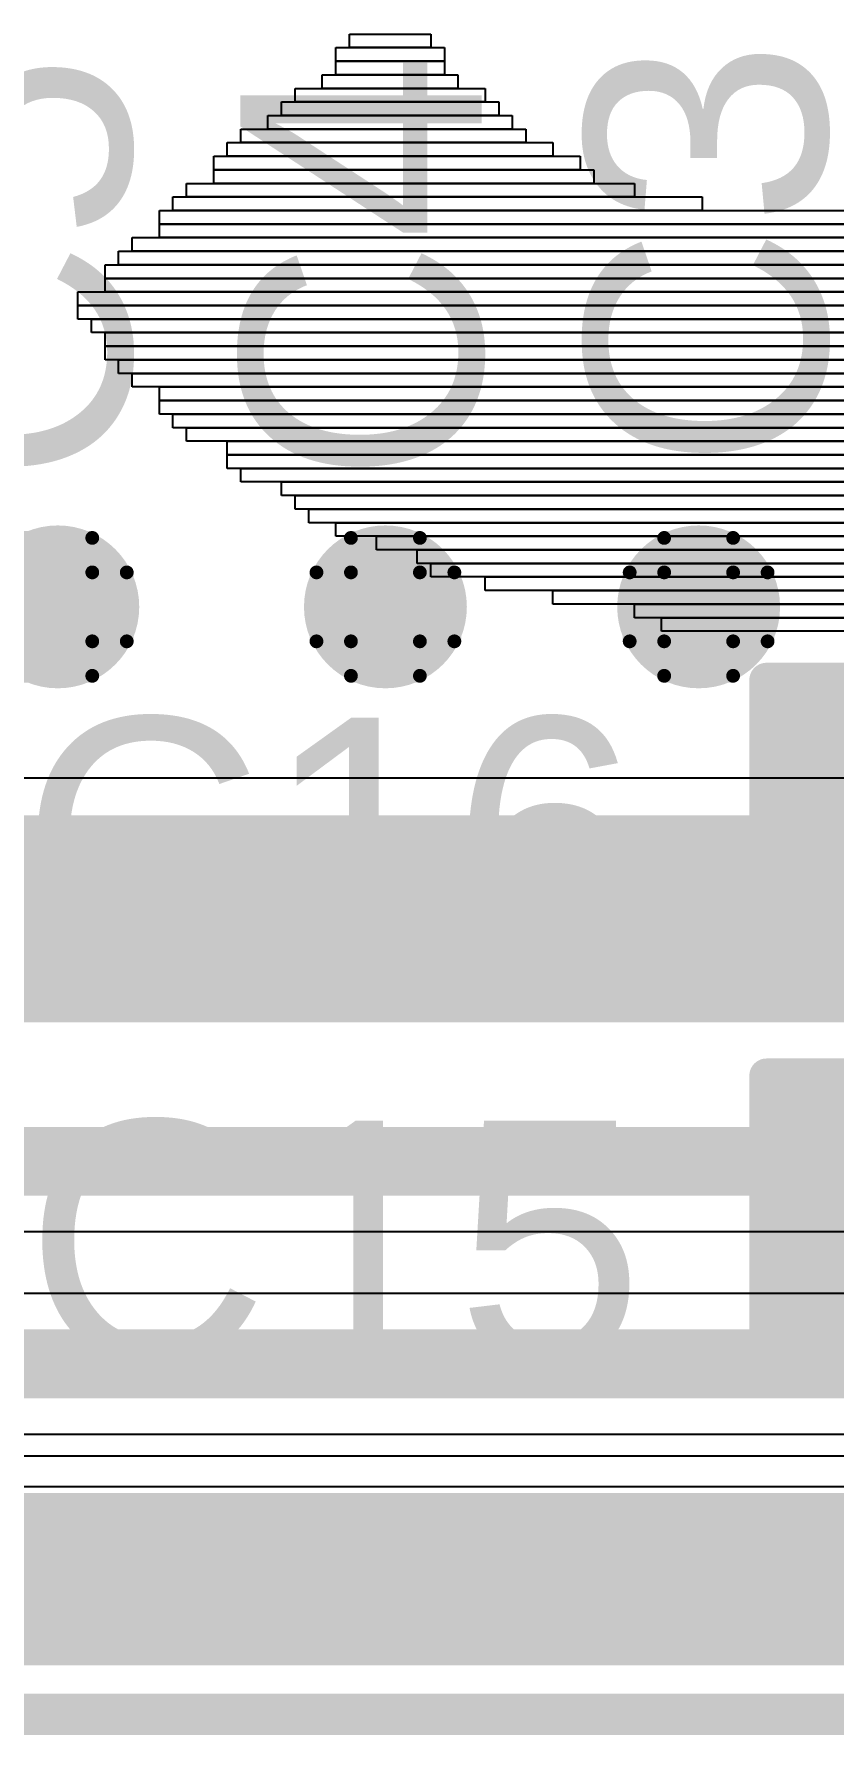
# Model space of a CAD drawing. Header units: inches. Extents: x -25 to 271, y -41 to 15.
# Drawn here: x 36.31 to 39.26, y -38.06 to -31.8 of the extents above; entities that cross this region are included whole.
import ezdxf

# ---------------------------------------------------------------- set-up
doc = ezdxf.new("R2010")
doc.units = ezdxf.units.IN
for name, color, linetype in [('Board_outline', 216, 'Continuous'), ('Bottom Layer', 5, 'Continuous'), ('Bottom Overlay', 54, 'Continuous'), ('Drill Drawing', 1, 'Continuous'), ('Top Layer', 1, 'Continuous'), ('Top Overlay', 2, 'Continuous'), ('Top Paste', 8, 'Continuous'), ('Top Solder', 216, 'Continuous'), ('Via Holes', 16, 'Continuous')]:
    doc.layers.add(name, color=color, linetype=linetype)
doc.styles.add('Arial', font='', dxfattribs={"height": 0.2})
doc.styles.get('Arial').set_extended_font_data('Arial')

# ---------------------------------------------------------------- blocks, each defined once
blk = doc.blocks.new('CAP_0603_35')
at = {"layer": 'Top Layer'}
for points in [[(-0.381, 0.4445), (-0.381, -0.4445), (-1.143, -0.4445), (-1.143, 0.4445)], [(1.143, 0.4445), (1.143, -0.4445), (0.381, -0.4445), (0.381, 0.4445)]]:
    blk.add_hatch(color=1, dxfattribs=at).paths.add_polyline_path(points)
at = {"layer": 'Top Paste'}
for points in [[(-0.381, 0.4445), (-0.381, -0.4445), (-1.143, -0.4445), (-1.143, 0.4445)], [(1.143, 0.4445), (1.143, -0.4445), (0.381, -0.4445), (0.381, 0.4445)]]:
    blk.add_hatch(color=8, dxfattribs=at).paths.add_polyline_path(points)
at = {"layer": 'Top Solder'}
for points in [[(-0.321, 0.5045), (-0.321, -0.5045), (-1.203, -0.5045), (-1.203, 0.5045)], [(1.203, 0.5045), (1.203, -0.5045), (0.321, -0.5045), (0.321, 0.5045)]]:
    blk.add_hatch(color=216, dxfattribs=at).paths.add_polyline_path(points)
at = {"layer": 'Top Overlay'}
for points in [[(-1.2446, 0.5334, 0.127, 0.127, 0), (-0.4572, 0.5334, 0.127, 0.127, 0)], [(-1.2446, -0.5334, 0.127, 0.127, 0), (-1.2446, 0.5334, 0.127, 0.127, 0)], [(0.4572, 0.5334, 0.127, 0.127, 0), (1.2446, 0.5334, 0.127, 0.127, 0)], [(1.2446, -0.5334, 0.127, 0.127, 0), (1.2446, 0.5334, 0.127, 0.127, 0)], [(-1.2446, -0.5334, 0.127, 0.127, 0), (-0.4572, -0.5334, 0.127, 0.127, 0)], [(0.4572, -0.5334, 0.127, 0.127, 0), (1.2446, -0.5334, 0.127, 0.127, 0)]]:
    blk.add_lwpolyline(points, format="xyseb", dxfattribs=at)
for points in [[(-1.2764, 0.5334, 0.0635, 0.0635, 1), (-1.2128, 0.5334, 0.0635, 0.0635, 1)], [(-1.2764, 0.5334, 0.0635, 0.0635, 1), (-1.2128, 0.5334, 0.0635, 0.0635, 1)], [(-0.4889, 0.5334, 0.0635, 0.0635, 1), (-0.4254, 0.5334, 0.0635, 0.0635, 1)], [(0.4254, 0.5334, 0.0635, 0.0635, 1), (0.4889, 0.5334, 0.0635, 0.0635, 1)], [(1.2128, 0.5334, 0.0635, 0.0635, 1), (1.2764, 0.5334, 0.0635, 0.0635, 1)], [(1.2128, 0.5334, 0.0635, 0.0635, 1), (1.2764, 0.5334, 0.0635, 0.0635, 1)], [(-1.2764, -0.5334, 0.0635, 0.0635, 1), (-1.2128, -0.5334, 0.0635, 0.0635, 1)], [(-1.2764, -0.5334, 0.0635, 0.0635, 1), (-1.2128, -0.5334, 0.0635, 0.0635, 1)], [(-0.4889, -0.5334, 0.0635, 0.0635, 1), (-0.4254, -0.5334, 0.0635, 0.0635, 1)], [(0.4254, -0.5334, 0.0635, 0.0635, 1), (0.4889, -0.5334, 0.0635, 0.0635, 1)], [(1.2128, -0.5334, 0.0635, 0.0635, 1), (1.2764, -0.5334, 0.0635, 0.0635, 1)], [(1.2128, -0.5334, 0.0635, 0.0635, 1), (1.2764, -0.5334, 0.0635, 0.0635, 1)]]:
    blk.add_lwpolyline(points, format="xyseb", close=True, dxfattribs=at)
blk = doc.blocks.new('CAP_0603_36')
at = {"layer": 'Top Layer'}
for points in [[(-0.381, 0.4445), (-0.381, -0.4445), (-1.143, -0.4445), (-1.143, 0.4445)], [(1.143, 0.4445), (1.143, -0.4445), (0.381, -0.4445), (0.381, 0.4445)]]:
    blk.add_hatch(color=1, dxfattribs=at).paths.add_polyline_path(points)
at = {"layer": 'Top Paste'}
for points in [[(-0.381, 0.4445), (-0.381, -0.4445), (-1.143, -0.4445), (-1.143, 0.4445)], [(1.143, 0.4445), (1.143, -0.4445), (0.381, -0.4445), (0.381, 0.4445)]]:
    blk.add_hatch(color=8, dxfattribs=at).paths.add_polyline_path(points)
at = {"layer": 'Top Solder'}
for points in [[(-0.321, 0.5045), (-0.321, -0.5045), (-1.203, -0.5045), (-1.203, 0.5045)], [(1.203, 0.5045), (1.203, -0.5045), (0.321, -0.5045), (0.321, 0.5045)]]:
    blk.add_hatch(color=216, dxfattribs=at).paths.add_polyline_path(points)
at = {"layer": 'Top Overlay'}
for points in [[(-1.2446, 0.5334, 0.127, 0.127, 0), (-0.4572, 0.5334, 0.127, 0.127, 0)], [(-1.2446, -0.5334, 0.127, 0.127, 0), (-1.2446, 0.5334, 0.127, 0.127, 0)], [(0.4572, 0.5334, 0.127, 0.127, 0), (1.2446, 0.5334, 0.127, 0.127, 0)], [(1.2446, -0.5334, 0.127, 0.127, 0), (1.2446, 0.5334, 0.127, 0.127, 0)], [(-1.2446, -0.5334, 0.127, 0.127, 0), (-0.4572, -0.5334, 0.127, 0.127, 0)], [(0.4572, -0.5334, 0.127, 0.127, 0), (1.2446, -0.5334, 0.127, 0.127, 0)]]:
    blk.add_lwpolyline(points, format="xyseb", dxfattribs=at)
for points in [[(-1.2764, 0.5334, 0.0635, 0.0635, 1), (-1.2128, 0.5334, 0.0635, 0.0635, 1)], [(-1.2764, 0.5334, 0.0635, 0.0635, 1), (-1.2128, 0.5334, 0.0635, 0.0635, 1)], [(-0.4889, 0.5334, 0.0635, 0.0635, 1), (-0.4254, 0.5334, 0.0635, 0.0635, 1)], [(0.4254, 0.5334, 0.0635, 0.0635, 1), (0.4889, 0.5334, 0.0635, 0.0635, 1)], [(1.2128, 0.5334, 0.0635, 0.0635, 1), (1.2764, 0.5334, 0.0635, 0.0635, 1)], [(1.2128, 0.5334, 0.0635, 0.0635, 1), (1.2764, 0.5334, 0.0635, 0.0635, 1)], [(-1.2764, -0.5334, 0.0635, 0.0635, 1), (-1.2128, -0.5334, 0.0635, 0.0635, 1)], [(-1.2764, -0.5334, 0.0635, 0.0635, 1), (-1.2128, -0.5334, 0.0635, 0.0635, 1)], [(-0.4889, -0.5334, 0.0635, 0.0635, 1), (-0.4254, -0.5334, 0.0635, 0.0635, 1)], [(0.4254, -0.5334, 0.0635, 0.0635, 1), (0.4889, -0.5334, 0.0635, 0.0635, 1)], [(1.2128, -0.5334, 0.0635, 0.0635, 1), (1.2764, -0.5334, 0.0635, 0.0635, 1)], [(1.2128, -0.5334, 0.0635, 0.0635, 1), (1.2764, -0.5334, 0.0635, 0.0635, 1)]]:
    blk.add_lwpolyline(points, format="xyseb", close=True, dxfattribs=at)

msp = doc.modelspace()

# ---------------------------------------------------------------- hatches: boundary and pattern name
at = {"layer": 'Bottom Layer'}
h = msp.add_hatch(color=5, dxfattribs=at)
edge = h.paths.add_edge_path()
edge.add_arc((36.3982, -33.909), 0.3, 0, 360)
h = msp.add_hatch(color=5, dxfattribs=at)
edge = h.paths.add_edge_path()
edge.add_arc((37.6051, -33.909), 0.3, 0, 360)
h = msp.add_hatch(color=5, dxfattribs=at)
edge = h.paths.add_edge_path()
edge.add_arc((38.759, -33.909), 0.3, 0, 360)
at = {"layer": 'Top Layer'}
h = msp.add_hatch(color=1, dxfattribs=at)
edge = h.paths.add_edge_path()
edge.add_arc((36.3982, -33.909), 0.3, 0, 360)
h = msp.add_hatch(color=1, dxfattribs=at)
edge = h.paths.add_edge_path()
edge.add_arc((37.6051, -33.909), 0.3, 0, 360)
h = msp.add_hatch(color=1, dxfattribs=at)
edge = h.paths.add_edge_path()
edge.add_arc((38.759, -33.909), 0.3, 0, 360)
at = {"layer": 'Via Holes'}
h = msp.add_hatch(color=7, dxfattribs=at)
edge = h.paths.add_edge_path()
edge.add_arc((36.3982, -33.909), 0.15, 0, 360)
h = msp.add_hatch(color=7, dxfattribs=at)
edge = h.paths.add_edge_path()
edge.add_arc((37.6051, -33.909), 0.15, 0, 360)
h = msp.add_hatch(color=7, dxfattribs=at)
edge = h.paths.add_edge_path()
edge.add_arc((38.759, -33.909), 0.15, 0, 360)

# ---------------------------------------------------------------- linework, layer by layer
at = {"layer": 'Board_outline'}
msp.add_lwpolyline([(-16.5189, -37.9885, 0.1524, 0.1524, 0), (73.4812, -37.9885, 0.1524, 0.1524, 0)], format="xyseb", dxfattribs=at)
at = {"layer": 'Bottom Layer'}
for p, q in [((40.307, -34.5403), (35.4806, -34.5403)), ((18.7173, -36.2105), (45.7124, -36.2105)), ((47.3962, -36.4385), (18.6444, -36.4385)), ((21.5984, -36.9565), (42.1181, -36.9565)), ((42.1176, -37.1504), (21.599, -37.1504))]:
    msp.add_line(p, q, dxfattribs=at)
for points in [[(11.881, -35.0582, 0.762, 0.762, 0), (40.9514, -35.0582, 0.762, 0.762, 0)], [(18.3725, -35.9515, 0.254, 0.254, 0), (45.7124, -35.9515, 0.254, 0.254, 0)], [(12.1223, -36.6975, 0.254, 0.254, 0), (47.5035, -36.6975, 0.254, 0.254, 0)], [(21.2223, -37.4094, 0.254, 0.254, 0), (42.4942, -37.4094, 0.254, 0.254, 0)]]:
    msp.add_lwpolyline(points, format="xyseb", dxfattribs=at)
at = {"layer": 'Bottom Overlay'}
for p, q in [((37.4725, -31.8488), (37.4725, -31.7988)), ((37.4725, -31.7988), (37.7725, -31.7988)), ((37.7725, -31.7988), (37.7725, -31.8488)), ((37.4225, -31.8988), (37.4225, -31.8488)), ((37.4225, -31.8488), (37.8225, -31.8488)), ((37.7725, -31.8488), (37.4725, -31.8488)), ((37.8225, -31.8488), (37.8225, -31.8988)), ((37.3724, -31.9989), (37.3724, -31.9489)), ((37.3724, -31.9489), (37.8723, -31.9489)), ((37.4225, -31.9489), (37.4225, -31.8988)), ((37.4225, -31.8988), (37.8225, -31.8988)), ((37.8225, -31.8988), (37.4225, -31.8988)), ((37.8225, -31.9489), (37.4225, -31.9489)), ((37.8225, -31.8988), (37.8225, -31.9489)), ((37.8723, -31.9489), (37.8723, -31.9989)), ((37.2723, -32.049), (37.2723, -31.9989)), ((37.2723, -31.9989), (37.9724, -31.9989)), ((37.8723, -31.9989), (37.3724, -31.9989)), ((37.9724, -31.9989), (37.9724, -32.049)), ((37.2223, -32.099), (37.2223, -32.049)), ((37.2223, -32.049), (38.0224, -32.049)), ((37.9724, -32.049), (37.2723, -32.049)), ((38.0224, -32.049), (38.0224, -32.099)), ((37.1723, -32.1488), (37.1723, -32.099)), ((37.1723, -32.099), (38.0724, -32.099)), ((38.0224, -32.099), (37.2223, -32.099)), ((38.0724, -32.099), (38.0724, -32.1488)), ((37.0224, -32.2489), (37.0224, -32.1988)), ((37.0224, -32.1988), (38.2223, -32.1988)), ((37.0724, -32.1988), (37.0724, -32.1488)), ((37.0724, -32.1488), (38.1225, -32.1488)), ((38.1225, -32.1988), (37.0724, -32.1988)), ((38.0724, -32.1488), (37.1723, -32.1488)), ((38.1225, -32.1488), (38.1225, -32.1988)), ((38.2223, -32.1988), (38.2223, -32.2489)), ((36.9724, -32.2989), (36.9724, -32.2489)), ((36.9724, -32.2489), (38.3224, -32.2489)), ((38.2223, -32.2489), (37.0224, -32.2489)), ((38.3224, -32.2489), (38.3224, -32.2989)), ((36.9724, -32.3489), (36.9724, -32.2989)), ((36.9724, -32.2989), (38.3724, -32.2989)), ((38.3224, -32.2989), (36.9724, -32.2989)), ((38.3724, -32.2989), (38.3724, -32.3489)), ((36.8723, -32.399), (36.8723, -32.3489)), ((36.8723, -32.3489), (38.5223, -32.3489)), ((38.3724, -32.3489), (36.9724, -32.3489)), ((38.5223, -32.3489), (38.5223, -32.399)), ((36.7725, -32.4988), (36.7725, -32.4488)), ((36.7725, -32.4488), (42.0224, -32.4488)), ((36.8225, -32.4488), (36.8225, -32.399)), ((36.8225, -32.399), (38.7725, -32.399)), ((38.7725, -32.4488), (36.8225, -32.4488)), ((38.5223, -32.399), (36.8723, -32.399)), ((38.7725, -32.399), (38.7725, -32.4488)), ((36.7725, -32.5488), (36.7725, -32.4988)), ((36.7725, -32.4988), (41.9724, -32.4988)), ((42.0224, -32.4988), (36.7725, -32.4988)), ((36.6724, -32.5989), (36.6724, -32.5488)), ((36.6724, -32.5488), (41.9724, -32.5488)), ((41.9724, -32.5488), (36.7725, -32.5488)), ((36.6224, -32.6489), (36.6224, -32.5989)), ((36.6224, -32.5989), (41.8723, -32.5989)), ((41.9724, -32.5989), (36.6724, -32.5989)), ((36.5723, -32.6989), (36.5723, -32.6489)), ((36.5723, -32.6489), (41.8723, -32.6489)), ((41.8723, -32.6989), (36.5723, -32.6989)), ((36.5723, -32.749), (36.5723, -32.6989)), ((36.5723, -32.6989), (41.8225, -32.6989)), ((41.8723, -32.6489), (36.6224, -32.6489)), ((36.4725, -32.7988), (36.4725, -32.749)), ((36.4725, -32.749), (41.8225, -32.749)), ((41.8225, -32.749), (36.5723, -32.749)), ((41.8225, -32.7988), (36.4725, -32.7988)), ((36.4725, -32.8488), (36.4725, -32.7988)), ((36.4725, -32.7988), (41.7725, -32.7988)), ((41.7725, -32.8488), (36.4725, -32.8488)), ((36.5223, -32.8988), (36.5223, -32.8488)), ((36.5223, -32.8488), (41.6724, -32.8488)), ((41.6724, -32.8988), (36.5223, -32.8988)), ((36.5723, -32.9489), (36.5723, -32.8988)), ((36.5723, -32.8988), (41.6724, -32.8988)), ((41.6724, -32.9489), (36.5723, -32.9489)), ((36.5723, -32.9989), (36.5723, -32.9489)), ((36.5723, -32.9489), (41.6724, -32.9489)), ((41.6724, -32.9989), (36.5723, -32.9989)), ((36.6224, -33.049), (36.6224, -32.9989)), ((36.6224, -32.9989), (41.6223, -32.9989)), ((41.6223, -33.049), (36.6224, -33.049)), ((36.6724, -33.099), (36.6724, -33.049)), ((36.6724, -33.049), (41.5223, -33.049)), ((41.5223, -33.099), (36.6724, -33.099)), ((36.7725, -33.1488), (36.7725, -33.099)), ((36.7725, -33.099), (41.4224, -33.099)), ((41.4224, -33.1488), (36.7725, -33.1488)), ((36.7725, -33.1988), (36.7725, -33.1488)), ((36.7725, -33.1488), (41.4224, -33.1488)), ((41.4224, -33.1988), (36.7725, -33.1988)), ((36.8225, -33.2489), (36.8225, -33.1988)), ((36.8225, -33.1988), (41.3724, -33.1988)), ((41.3724, -33.2489), (36.8225, -33.2489)), ((36.8723, -33.2989), (36.8723, -33.2489)), ((36.8723, -33.2489), (41.2723, -33.2489)), ((41.2723, -33.2989), (36.8723, -33.2989)), ((37.0224, -33.3489), (37.0224, -33.2989)), ((37.0224, -33.2989), (41.2223, -33.2989)), ((41.2223, -33.3489), (37.0224, -33.3489)), ((37.0224, -33.399), (37.0224, -33.3489)), ((37.0224, -33.3489), (41.2223, -33.3489)), ((41.2223, -33.399), (37.0224, -33.399)), ((37.0724, -33.4488), (37.0724, -33.399)), ((37.0724, -33.399), (41.0724, -33.399)), ((41.0724, -33.4488), (37.0724, -33.4488)), ((37.2223, -33.4988), (37.2223, -33.4488)), ((37.2223, -33.4488), (41.0224, -33.4488)), ((41.0224, -33.4988), (37.2223, -33.4988)), ((37.2723, -33.5488), (37.2723, -33.4988)), ((37.2723, -33.4988), (40.9223, -33.4988)), ((40.9223, -33.5488), (37.2723, -33.5488)), ((37.3224, -33.5989), (37.3224, -33.5488)), ((37.3224, -33.5488), (40.8723, -33.5488)), ((40.8723, -33.5989), (37.3224, -33.5989)), ((37.4225, -33.6489), (37.4225, -33.5989)), ((37.4225, -33.5989), (40.7725, -33.5989)), ((40.7725, -33.6489), (37.4225, -33.6489)), ((37.5723, -33.6989), (37.5723, -33.6489)), ((37.5723, -33.6489), (40.6223, -33.6489)), ((40.6223, -33.6989), (37.5723, -33.6989)), ((37.7224, -33.749), (37.7224, -33.6989)), ((37.7224, -33.6989), (40.5223, -33.6989)), ((40.5223, -33.749), (37.7224, -33.749)), ((37.7725, -33.7988), (37.7725, -33.749)), ((37.7725, -33.749), (40.4224, -33.749)), ((40.4224, -33.7988), (37.7725, -33.7988)), ((37.9724, -33.8488), (37.9724, -33.7988)), ((37.9724, -33.7988), (40.2723, -33.7988)), ((40.2723, -33.8488), (37.9724, -33.8488)), ((38.2223, -33.8988), (38.2223, -33.8488)), ((38.2223, -33.8488), (40.0224, -33.8488)), ((40.0224, -33.8988), (38.2223, -33.8988)), ((38.5223, -33.9489), (38.5223, -33.8988)), ((38.5223, -33.8988), (39.7224, -33.8988)), ((39.7224, -33.9489), (38.5223, -33.9489)), ((38.6224, -33.9989), (38.6224, -33.9489)), ((38.6224, -33.9489), (39.5723, -33.9489)), ((39.5723, -33.9989), (38.6224, -33.9989))]:
    msp.add_line(p, q, dxfattribs=at)
at = {"layer": 'Drill Drawing'}
for points in [[(36.2712, -33.655, 0.0508, 0.0508, 0), (36.5252, -33.655, 0.0508, 0.0508, 0)], [(36.5252, -33.782, 0.0508, 0.0508, 0), (36.5252, -33.655, 0.0508, 0.0508, 0)], [(37.4781, -33.782, 0.0508, 0.0508, 0), (37.4781, -33.655, 0.0508, 0.0508, 0)], [(37.4781, -33.655, 0.0508, 0.0508, 0), (37.7321, -33.655, 0.0508, 0.0508, 0)], [(37.7321, -33.782, 0.0508, 0.0508, 0), (37.7321, -33.655, 0.0508, 0.0508, 0)], [(38.632, -33.782, 0.0508, 0.0508, 0), (38.632, -33.655, 0.0508, 0.0508, 0)], [(38.632, -33.655, 0.0508, 0.0508, 0), (38.886, -33.655, 0.0508, 0.0508, 0)], [(38.886, -33.782, 0.0508, 0.0508, 0), (38.886, -33.655, 0.0508, 0.0508, 0)], [(36.5252, -33.782, 0.0508, 0.0508, 0), (36.6522, -33.782, 0.0508, 0.0508, 0)], [(36.6522, -34.036, 0.0508, 0.0508, 0), (36.6522, -33.782, 0.0508, 0.0508, 0)], [(37.3511, -34.036, 0.0508, 0.0508, 0), (37.3511, -33.782, 0.0508, 0.0508, 0)], [(37.3511, -33.782, 0.0508, 0.0508, 0), (37.4781, -33.782, 0.0508, 0.0508, 0)], [(37.7321, -33.782, 0.0508, 0.0508, 0), (37.8591, -33.782, 0.0508, 0.0508, 0)], [(37.8591, -34.036, 0.0508, 0.0508, 0), (37.8591, -33.782, 0.0508, 0.0508, 0)], [(38.505, -34.036, 0.0508, 0.0508, 0), (38.505, -33.782, 0.0508, 0.0508, 0)], [(38.505, -33.782, 0.0508, 0.0508, 0), (38.632, -33.782, 0.0508, 0.0508, 0)], [(38.886, -33.782, 0.0508, 0.0508, 0), (39.013, -33.782, 0.0508, 0.0508, 0)], [(39.013, -34.036, 0.0508, 0.0508, 0), (39.013, -33.782, 0.0508, 0.0508, 0)], [(36.5252, -34.036, 0.0508, 0.0508, 0), (36.6522, -34.036, 0.0508, 0.0508, 0)], [(36.5252, -34.163, 0.0508, 0.0508, 0), (36.5252, -34.036, 0.0508, 0.0508, 0)], [(37.3511, -34.036, 0.0508, 0.0508, 0), (37.4781, -34.036, 0.0508, 0.0508, 0)], [(37.4781, -34.163, 0.0508, 0.0508, 0), (37.4781, -34.036, 0.0508, 0.0508, 0)], [(37.7321, -34.036, 0.0508, 0.0508, 0), (37.8591, -34.036, 0.0508, 0.0508, 0)], [(37.7321, -34.163, 0.0508, 0.0508, 0), (37.7321, -34.036, 0.0508, 0.0508, 0)], [(38.505, -34.036, 0.0508, 0.0508, 0), (38.632, -34.036, 0.0508, 0.0508, 0)], [(38.632, -34.163, 0.0508, 0.0508, 0), (38.632, -34.036, 0.0508, 0.0508, 0)], [(38.886, -34.036, 0.0508, 0.0508, 0), (39.013, -34.036, 0.0508, 0.0508, 0)], [(38.886, -34.163, 0.0508, 0.0508, 0), (38.886, -34.036, 0.0508, 0.0508, 0)], [(36.2712, -34.163, 0.0508, 0.0508, 0), (36.5252, -34.163, 0.0508, 0.0508, 0)], [(37.4781, -34.163, 0.0508, 0.0508, 0), (37.7321, -34.163, 0.0508, 0.0508, 0)], [(38.632, -34.163, 0.0508, 0.0508, 0), (38.886, -34.163, 0.0508, 0.0508, 0)]]:
    msp.add_lwpolyline(points, format="xyseb", dxfattribs=at)
for points in [[(36.5125, -33.655, 0.0254, 0.0254, 1), (36.5379, -33.655, 0.0254, 0.0254, 1)], [(36.5125, -33.655, 0.0254, 0.0254, 1), (36.5379, -33.655, 0.0254, 0.0254, 1)], [(37.4654, -33.655, 0.0254, 0.0254, 1), (37.4908, -33.655, 0.0254, 0.0254, 1)], [(37.4654, -33.655, 0.0254, 0.0254, 1), (37.4908, -33.655, 0.0254, 0.0254, 1)], [(37.7194, -33.655, 0.0254, 0.0254, 1), (37.7448, -33.655, 0.0254, 0.0254, 1)], [(37.7194, -33.655, 0.0254, 0.0254, 1), (37.7448, -33.655, 0.0254, 0.0254, 1)], [(38.6193, -33.655, 0.0254, 0.0254, 1), (38.6447, -33.655, 0.0254, 0.0254, 1)], [(38.6193, -33.655, 0.0254, 0.0254, 1), (38.6447, -33.655, 0.0254, 0.0254, 1)], [(38.8733, -33.655, 0.0254, 0.0254, 1), (38.8987, -33.655, 0.0254, 0.0254, 1)], [(38.8733, -33.655, 0.0254, 0.0254, 1), (38.8987, -33.655, 0.0254, 0.0254, 1)], [(36.5125, -33.782, 0.0254, 0.0254, 1), (36.5379, -33.782, 0.0254, 0.0254, 1)], [(36.5125, -33.782, 0.0254, 0.0254, 1), (36.5379, -33.782, 0.0254, 0.0254, 1)], [(36.6395, -33.782, 0.0254, 0.0254, 1), (36.6649, -33.782, 0.0254, 0.0254, 1)], [(36.6395, -33.782, 0.0254, 0.0254, 1), (36.6649, -33.782, 0.0254, 0.0254, 1)], [(37.3384, -33.782, 0.0254, 0.0254, 1), (37.3638, -33.782, 0.0254, 0.0254, 1)], [(37.3384, -33.782, 0.0254, 0.0254, 1), (37.3638, -33.782, 0.0254, 0.0254, 1)], [(37.4654, -33.782, 0.0254, 0.0254, 1), (37.4908, -33.782, 0.0254, 0.0254, 1)], [(37.4654, -33.782, 0.0254, 0.0254, 1), (37.4908, -33.782, 0.0254, 0.0254, 1)], [(37.7194, -33.782, 0.0254, 0.0254, 1), (37.7448, -33.782, 0.0254, 0.0254, 1)], [(37.7194, -33.782, 0.0254, 0.0254, 1), (37.7448, -33.782, 0.0254, 0.0254, 1)], [(37.8464, -33.782, 0.0254, 0.0254, 1), (37.8718, -33.782, 0.0254, 0.0254, 1)], [(37.8464, -33.782, 0.0254, 0.0254, 1), (37.8718, -33.782, 0.0254, 0.0254, 1)], [(38.4923, -33.782, 0.0254, 0.0254, 1), (38.5177, -33.782, 0.0254, 0.0254, 1)], [(38.4923, -33.782, 0.0254, 0.0254, 1), (38.5177, -33.782, 0.0254, 0.0254, 1)], [(38.6193, -33.782, 0.0254, 0.0254, 1), (38.6447, -33.782, 0.0254, 0.0254, 1)], [(38.6193, -33.782, 0.0254, 0.0254, 1), (38.6447, -33.782, 0.0254, 0.0254, 1)], [(38.8733, -33.782, 0.0254, 0.0254, 1), (38.8987, -33.782, 0.0254, 0.0254, 1)], [(38.8733, -33.782, 0.0254, 0.0254, 1), (38.8987, -33.782, 0.0254, 0.0254, 1)], [(39.0003, -33.782, 0.0254, 0.0254, 1), (39.0257, -33.782, 0.0254, 0.0254, 1)], [(39.0003, -33.782, 0.0254, 0.0254, 1), (39.0257, -33.782, 0.0254, 0.0254, 1)], [(36.5125, -34.036, 0.0254, 0.0254, 1), (36.5379, -34.036, 0.0254, 0.0254, 1)], [(36.5125, -34.036, 0.0254, 0.0254, 1), (36.5379, -34.036, 0.0254, 0.0254, 1)], [(36.6395, -34.036, 0.0254, 0.0254, 1), (36.6649, -34.036, 0.0254, 0.0254, 1)], [(36.6395, -34.036, 0.0254, 0.0254, 1), (36.6649, -34.036, 0.0254, 0.0254, 1)], [(37.3384, -34.036, 0.0254, 0.0254, 1), (37.3638, -34.036, 0.0254, 0.0254, 1)], [(37.3384, -34.036, 0.0254, 0.0254, 1), (37.3638, -34.036, 0.0254, 0.0254, 1)], [(37.4654, -34.036, 0.0254, 0.0254, 1), (37.4908, -34.036, 0.0254, 0.0254, 1)], [(37.4654, -34.036, 0.0254, 0.0254, 1), (37.4908, -34.036, 0.0254, 0.0254, 1)], [(37.7194, -34.036, 0.0254, 0.0254, 1), (37.7448, -34.036, 0.0254, 0.0254, 1)], [(37.7194, -34.036, 0.0254, 0.0254, 1), (37.7448, -34.036, 0.0254, 0.0254, 1)], [(37.8464, -34.036, 0.0254, 0.0254, 1), (37.8718, -34.036, 0.0254, 0.0254, 1)], [(37.8464, -34.036, 0.0254, 0.0254, 1), (37.8718, -34.036, 0.0254, 0.0254, 1)], [(38.4923, -34.036, 0.0254, 0.0254, 1), (38.5177, -34.036, 0.0254, 0.0254, 1)], [(38.4923, -34.036, 0.0254, 0.0254, 1), (38.5177, -34.036, 0.0254, 0.0254, 1)], [(38.6193, -34.036, 0.0254, 0.0254, 1), (38.6447, -34.036, 0.0254, 0.0254, 1)], [(38.6193, -34.036, 0.0254, 0.0254, 1), (38.6447, -34.036, 0.0254, 0.0254, 1)], [(38.8733, -34.036, 0.0254, 0.0254, 1), (38.8987, -34.036, 0.0254, 0.0254, 1)], [(38.8733, -34.036, 0.0254, 0.0254, 1), (38.8987, -34.036, 0.0254, 0.0254, 1)], [(39.0003, -34.036, 0.0254, 0.0254, 1), (39.0257, -34.036, 0.0254, 0.0254, 1)], [(39.0003, -34.036, 0.0254, 0.0254, 1), (39.0257, -34.036, 0.0254, 0.0254, 1)], [(36.5125, -34.163, 0.0254, 0.0254, 1), (36.5379, -34.163, 0.0254, 0.0254, 1)], [(36.5125, -34.163, 0.0254, 0.0254, 1), (36.5379, -34.163, 0.0254, 0.0254, 1)], [(37.4654, -34.163, 0.0254, 0.0254, 1), (37.4908, -34.163, 0.0254, 0.0254, 1)], [(37.4654, -34.163, 0.0254, 0.0254, 1), (37.4908, -34.163, 0.0254, 0.0254, 1)], [(37.7194, -34.163, 0.0254, 0.0254, 1), (37.7448, -34.163, 0.0254, 0.0254, 1)], [(37.7194, -34.163, 0.0254, 0.0254, 1), (37.7448, -34.163, 0.0254, 0.0254, 1)], [(38.6193, -34.163, 0.0254, 0.0254, 1), (38.6447, -34.163, 0.0254, 0.0254, 1)], [(38.6193, -34.163, 0.0254, 0.0254, 1), (38.6447, -34.163, 0.0254, 0.0254, 1)], [(38.8733, -34.163, 0.0254, 0.0254, 1), (38.8987, -34.163, 0.0254, 0.0254, 1)], [(38.8733, -34.163, 0.0254, 0.0254, 1), (38.8987, -34.163, 0.0254, 0.0254, 1)]]:
    msp.add_lwpolyline(points, format="xyseb", close=True, dxfattribs=at)
at = {"layer": 'Top Layer'}
msp.add_line((40.2816, -37.0372), (31.2519, -37.0372), dxfattribs=at)
msp.add_lwpolyline([(31.0642, -37.4904, 0.635, 0.635, 0), (40.6908, -37.4904, 0.635, 0.635, 0)], format="xyseb", dxfattribs=at)

# ---------------------------------------------------------------- block references
for name, p in [('CAP_0603_36', (40.2539, -34.7119)), ('CAP_0603_35', (40.2539, -36.1696))]:
    msp.add_blockref(name, p)

# ---------------------------------------------------------------- texts
at = {"layer": 'Top Overlay', "style": 'Arial'}
for s, p in [('C3', (39.2302, -33.405)), ('C5', (36.6667, -33.4558)), ('C4', (37.9602, -33.4558))]:
    msp.add_text(s, height=0.889, rotation=90, dxfattribs=at).set_placement(p)
for s, p in [('C16', (36.2615, -35.2058)), ('C15', (36.2779, -36.6902))]:
    msp.add_text(s, height=0.889, dxfattribs=at).set_placement(p)

doc.saveas('drawing.dxf')
